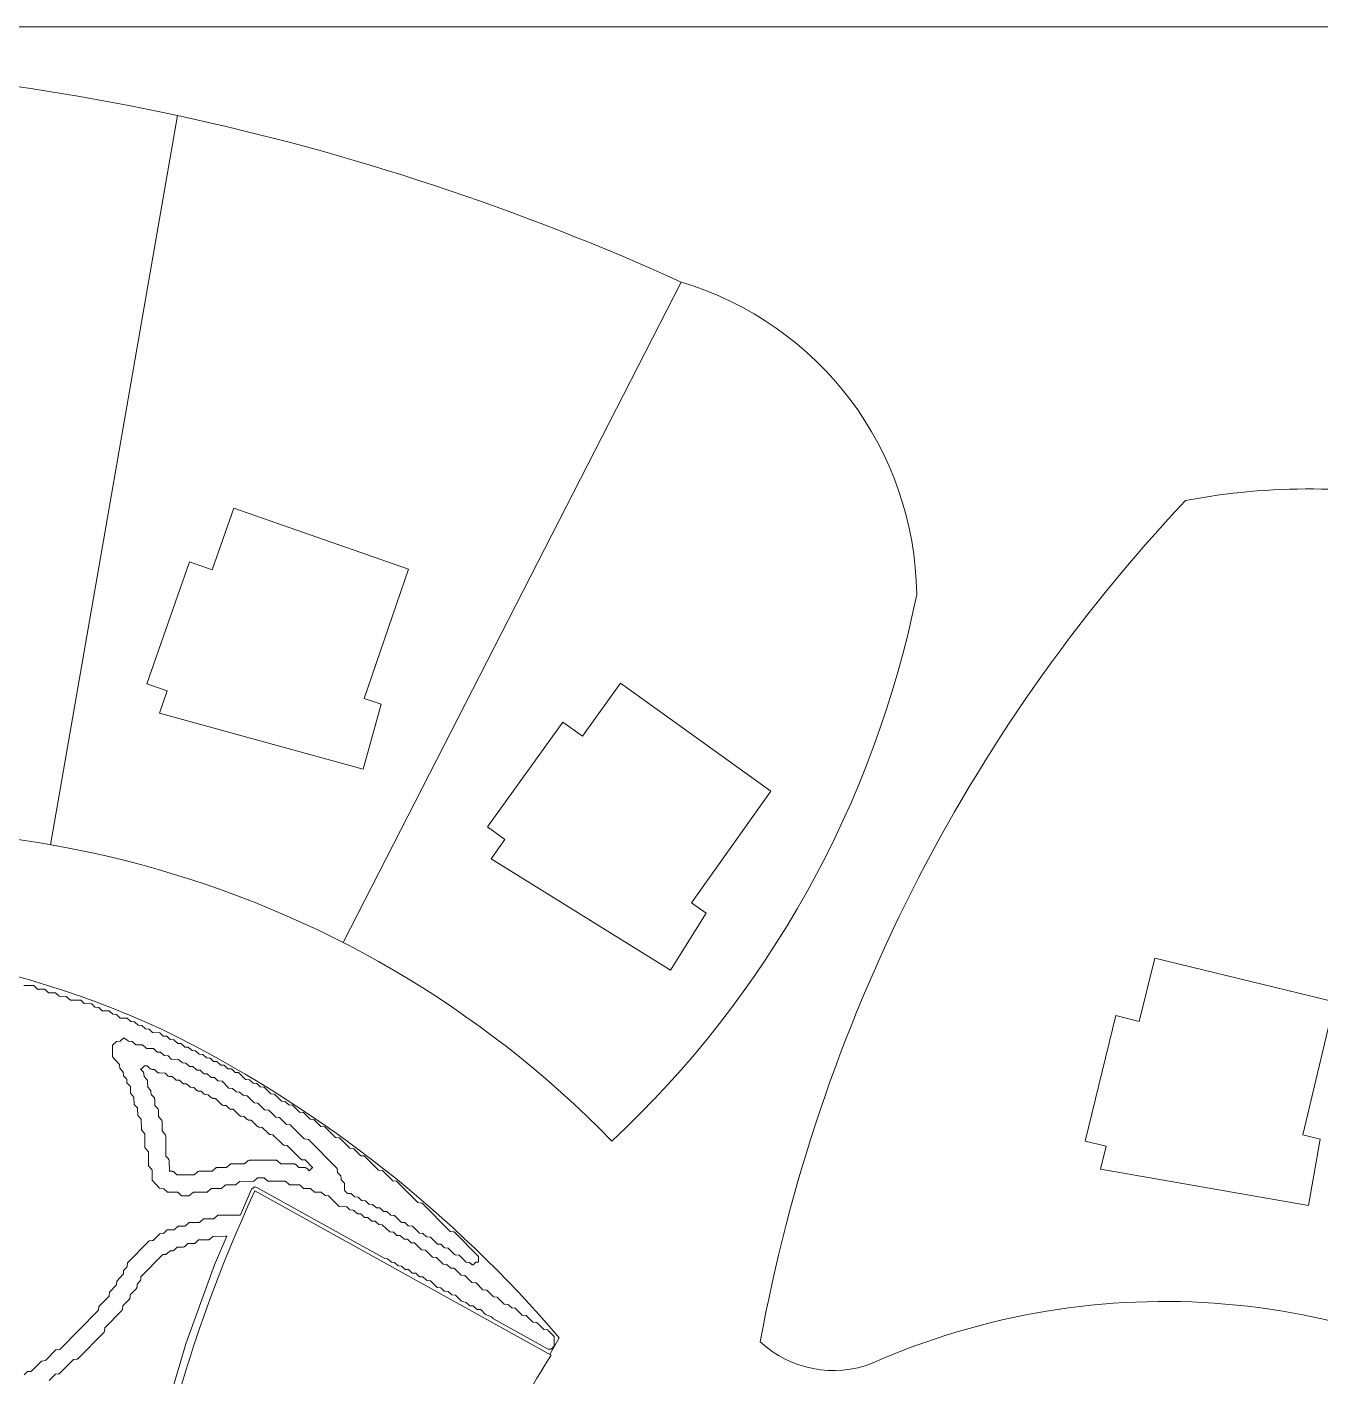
# Model space of a CAD drawing. Header units: inches. Extents: x 36 to 80.3, y 17.3 to 55.9.
# Drawn here: x 43.89 to 53.45, y 45.91 to 55.9 of the extents above; entities that cross this region are included whole.
import ezdxf

# ---------------------------------------------------------------- set-up
doc = ezdxf.new("R2010")
doc.units = ezdxf.units.IN
doc.layers.add('01_ORIGINAL_CAD', color=7, linetype='Continuous', lineweight=20)
doc.layers.add('02_APPROVED_PDF_OUTLINES', color=7, linetype='Continuous', lineweight=15)

msp = doc.modelspace()

# ---------------------------------------------------------------- linework, layer by layer
at = {"layer": '01_ORIGINAL_CAD'}
msp.add_line((36.2477, 55.9005), (71.4416, 55.9005), dxfattribs=at)
for points in [[(44.9996, 55.2455), (44.0596, 49.8505)], [(48.7261, 54.0134), (46.2247, 49.1263)]]:
    msp.add_lwpolyline(points, dxfattribs=at)
for points in [[(46.3813, 50.9329), (46.7085, 51.8894), (45.4154, 52.3404), (45.2565, 51.885), (45.0875, 51.9439), (44.7728, 51.0414), (44.9232, 50.989), (44.8656, 50.8238), (46.3737, 50.4089), (46.5059, 50.8894)], [(48.8038, 49.4216), (49.3887, 50.2461), (48.2765, 51.0453), (47.9951, 50.6536), (47.8497, 50.758), (47.292, 49.9818), (47.4214, 49.8888), (47.3193, 49.7468), (48.648, 48.9213), (48.9109, 49.3446)], [(53.3269, 47.7036), (53.561, 48.687), (52.2306, 49.0121), (52.1161, 48.5435), (51.9423, 48.586), (51.7154, 47.6575), (51.8701, 47.6197), (51.8286, 47.4498), (53.3696, 47.1813), (53.4551, 47.6723)]]:
    msp.add_lwpolyline(points, close=True, dxfattribs=at)
for points in [[(44.2832, 37.0838, 0.090917), (40.9305, 45.9685, -0.652582), (40.9305, 49.0108, -0.158741), (45.0035, 48.4251, -0.098355), (47.824, 46.2028), (47.7547, 46.078)], [(47.0869, 44.6297, -0.062406), (47.763, 46.0735), (45.5722, 47.2899, 0.058367), (44.8008, 44.9442, 0.058367)], [(50.1404, 46.0145, -0.546754), (57.6505, 41.0455, 0.171391), (58.1845, 40.3509, 0.171391)]]:
    msp.add_lwpolyline(points, format="xyb", dxfattribs=at)
for centre, radius, start, end in [((41.1392, 37.3172), 18.3391, 65.56223, 90.13436), ((48.0257, 51.6725), 2.4435, 0.71674, 73.34183), ((53.3727, 47.5347), 4.9478, 78.60042, 100.64987), ((61.4362, 43.9511), 12.3264, 136.74777, 169.61544), ((43.0343, 53.1962), 7.5832, 313.08154, 348.64374), ((42.751, 42.3398), 7.6238, 44.22889, 105.60472), ((49.8525, 46.7549), 0.7944, 227.09806, 291.24648)]:
    msp.add_arc(centre, radius, start, end, dxfattribs=at)
at = {"layer": '02_APPROVED_PDF_OUTLINES'}
for points in [[(43.8607, 48.8083), (43.9347, 48.808), (43.9353, 48.808), (43.9359, 48.8079), (43.9364, 48.8078), (43.9369, 48.8076), (43.9375, 48.8074), (43.938, 48.8071), (43.9384, 48.8068), (43.9388, 48.8064), (43.9642, 48.7823), (44.0145, 48.7813), (44.0151, 48.7812), (44.0156, 48.7811), (44.0162, 48.781), (44.0167, 48.7808), (44.0172, 48.7806), (44.0177, 48.7803), (44.0181, 48.78), (44.0185, 48.7796), (44.0439, 48.7556), (44.0942, 48.7545), (44.0948, 48.7544), (44.0953, 48.7544), (44.0958, 48.7542), (44.0964, 48.754), (44.0969, 48.7538), (44.0973, 48.7535), (44.0978, 48.7532), (44.0982, 48.7528), (44.1236, 48.7288), (44.1739, 48.7277), (44.1745, 48.7277), (44.1751, 48.7276), (44.1757, 48.7274), (44.1762, 48.7272), (44.1768, 48.7269), (44.1773, 48.7266), (44.1778, 48.7262), (44.206, 48.7012), (44.28, 48.7009), (44.2806, 48.7009), (44.2811, 48.7008), (44.2817, 48.7007), (44.2822, 48.7005), (44.2827, 48.7003), (44.2832, 48.7), (44.2837, 48.6997), (44.2841, 48.6993), (44.3095, 48.6752), (44.3598, 48.6742), (44.3604, 48.6741), (44.3609, 48.674), (44.3615, 48.6739), (44.362, 48.6737), (44.3625, 48.6734), (44.363, 48.6731), (44.3635, 48.6728), (44.3639, 48.6724), (44.3868, 48.6497), (44.4134, 48.6473), (44.4139, 48.6473), (44.4145, 48.6471), (44.415, 48.6469), (44.4155, 48.6467), (44.416, 48.6464), (44.4165, 48.6461), (44.4169, 48.6457), (44.4423, 48.6216), (44.4926, 48.6206), (44.4932, 48.6205), (44.4938, 48.6204), (44.4943, 48.6203), (44.4948, 48.6201), (44.4954, 48.6199), (44.4959, 48.6196), (44.4963, 48.6192), (44.4967, 48.6188), (44.5197, 48.5961), (44.5462, 48.5938), (44.5467, 48.5937), (44.5473, 48.5935), (44.5478, 48.5934), (44.5484, 48.5931), (44.5489, 48.5928), (44.5493, 48.5925), (44.5498, 48.5921), (44.5752, 48.5681), (44.6255, 48.567), (44.626, 48.567), (44.6266, 48.5669), (44.6271, 48.5667), (44.6277, 48.5665), (44.6282, 48.5663), (44.6287, 48.566), (44.6291, 48.5656), (44.6296, 48.5653), (44.6525, 48.5425), (44.679, 48.5402), (44.6796, 48.5401), (44.6801, 48.54), (44.6807, 48.5398), (44.6812, 48.5395), (44.6817, 48.5393), (44.6822, 48.5389), (44.6826, 48.5386), (44.708, 48.5144), (44.7319, 48.5134), (44.7325, 48.5133), (44.7331, 48.5132), (44.7337, 48.513), (44.7342, 48.5128), (44.7348, 48.5125), (44.7353, 48.5122), (44.7357, 48.5118), (44.7612, 48.4876), (44.785, 48.4866), (44.7856, 48.4865), (44.7862, 48.4864), (44.7868, 48.4862), (44.7874, 48.486), (44.7879, 48.4857), (44.7884, 48.4854), (44.7889, 48.485), (44.8143, 48.4609), (44.8646, 48.4598), (44.8651, 48.4598), (44.8657, 48.4597), (44.8662, 48.4596), (44.8667, 48.4594), (44.8672, 48.4591), (44.8677, 48.4589), (44.8681, 48.4585), (44.8686, 48.4582), (44.894, 48.4341), (44.9178, 48.433), (44.9184, 48.433), (44.9189, 48.4329), (44.9195, 48.4327), (44.92, 48.4325), (44.9205, 48.4323), (44.9209, 48.432), (44.9214, 48.4317), (44.9218, 48.4313), (44.9447, 48.4085), (44.9712, 48.4062), (44.9718, 48.4061), (44.9724, 48.406), (44.9729, 48.4058), (44.9734, 48.4056), (44.9739, 48.4053), (44.9744, 48.405), (44.9748, 48.4046), (45.0003, 48.3805), (45.0241, 48.3794), (45.0247, 48.3794), (45.0253, 48.3792), (45.0259, 48.3791), (45.0265, 48.3788), (45.027, 48.3785), (45.0275, 48.3782), (45.028, 48.3778), (45.0534, 48.3537), (45.0773, 48.3526), (45.0779, 48.3526), (45.0785, 48.3524), (45.079, 48.3523), (45.0796, 48.352), (45.0802, 48.3517), (45.0807, 48.3514), (45.0811, 48.351), (45.1066, 48.3269), (45.1304, 48.3258), (45.131, 48.3258), (45.1316, 48.3256), (45.1322, 48.3255), (45.1328, 48.3252), (45.1333, 48.3249), (45.1338, 48.3246), (45.1343, 48.3242), (45.1597, 48.3001), (45.1835, 48.299), (45.1841, 48.299), (45.1847, 48.2988), (45.1853, 48.2987), (45.1859, 48.2984), (45.1864, 48.2981), (45.1869, 48.2978), (45.1874, 48.2974), (45.2128, 48.2733), (45.2367, 48.2722), (45.2373, 48.2722), (45.2379, 48.272), (45.2385, 48.2719), (45.239, 48.2716), (45.2396, 48.2713), (45.2401, 48.271), (45.2405, 48.2706), (45.266, 48.2465), (45.2898, 48.2454), (45.2904, 48.2454), (45.291, 48.2452), (45.2916, 48.2451), (45.2922, 48.2448), (45.2927, 48.2445), (45.2932, 48.2442), (45.2937, 48.2438), (45.3191, 48.2197), (45.343, 48.2186), (45.3436, 48.2186), (45.3442, 48.2184), (45.3447, 48.2183), (45.3453, 48.218), (45.3458, 48.2177), (45.3464, 48.2174), (45.3468, 48.217), (45.3723, 48.1929), (45.3961, 48.1918), (45.3967, 48.1918), (45.3973, 48.1916), (45.3979, 48.1915), (45.3985, 48.1912), (45.399, 48.1909), (45.3995, 48.1906), (45.4, 48.1902), (45.4254, 48.1661), (45.4492, 48.165), (45.4498, 48.165), (45.4503, 48.1649), (45.4509, 48.1647), (45.4514, 48.1645), (45.4519, 48.1643), (45.4524, 48.164), (45.4528, 48.1636), (45.4532, 48.1633), (45.5027, 48.1137), (45.5292, 48.1114), (45.5298, 48.1113), (45.5304, 48.1112), (45.5309, 48.111), (45.5314, 48.1107), (45.5319, 48.1105), (45.5324, 48.1101), (45.5328, 48.1098), (45.5583, 48.0856), (45.5821, 48.0846), (45.5827, 48.0845), (45.5833, 48.0844), (45.5839, 48.0842), (45.5845, 48.084), (45.585, 48.0837), (45.5855, 48.0834), (45.586, 48.083), (45.6114, 48.0588), (45.6352, 48.0578), (45.6358, 48.0577), (45.6363, 48.0576), (45.6369, 48.0575), (45.6374, 48.0573), (45.6379, 48.057), (45.6384, 48.0567), (45.6388, 48.0564), (45.6392, 48.056), (45.6888, 48.0065), (45.7152, 48.0042), (45.7158, 48.0041), (45.7164, 48.0039), (45.717, 48.0037), (45.7175, 48.0035), (45.718, 48.0032), (45.7185, 48.0028), (45.719, 48.0024), (45.7685, 47.9529), (45.795, 47.9505), (45.7956, 47.9505), (45.7961, 47.9503), (45.7967, 47.9501), (45.7972, 47.9499), (45.7977, 47.9496), (45.7981, 47.9493), (45.7986, 47.9489), (45.824, 47.9248), (45.8479, 47.9238), (45.8484, 47.9237), (45.849, 47.9236), (45.8495, 47.9234), (45.85, 47.9232), (45.8505, 47.923), (45.851, 47.9227), (45.8514, 47.9224), (45.8518, 47.922), (45.9014, 47.8725), (45.9279, 47.8701), (45.9285, 47.87), (45.929, 47.8699), (45.9296, 47.8697), (45.9301, 47.8694), (45.9307, 47.8691), (45.9311, 47.8688), (45.9316, 47.8684), (45.9811, 47.8188), (46.0076, 47.8165), (46.0082, 47.8164), (46.0088, 47.8163), (46.0093, 47.8161), (46.0099, 47.8158), (46.0104, 47.8155), (46.0109, 47.8152), (46.0113, 47.8148), (46.0608, 47.7652), (46.0873, 47.7629), (46.0879, 47.7628), (46.0885, 47.7626), (46.0891, 47.7625), (46.0896, 47.7622), (46.0901, 47.7619), (46.0906, 47.7615), (46.091, 47.7611), (46.1672, 47.6848), (46.1937, 47.6824), (46.1943, 47.6823), (46.1948, 47.6822), (46.1954, 47.682), (46.1959, 47.6818), (46.1965, 47.6815), (46.1969, 47.6811), (46.1974, 47.6807), (46.2735, 47.6043), (46.3, 47.602), (46.3006, 47.6019), (46.3011, 47.6018), (46.3017, 47.6016), (46.3022, 47.6013), (46.3027, 47.601), (46.3032, 47.6007), (46.3037, 47.6003), (46.3557, 47.5494), (46.3795, 47.5484), (46.38, 47.5483), (46.3806, 47.5482), (46.3811, 47.5481), (46.3816, 47.5479), (46.3821, 47.5476), (46.3826, 47.5473), (46.383, 47.547), (46.3834, 47.5466), (46.4862, 47.4435), (46.5127, 47.4411), (46.5132, 47.441), (46.5138, 47.4409), (46.5144, 47.4407), (46.5149, 47.4404), (46.5154, 47.4401), (46.5159, 47.4398), (46.5164, 47.4394), (46.5925, 47.363), (46.619, 47.3607), (46.6196, 47.3606), (46.6202, 47.3604), (46.6207, 47.3602), (46.6213, 47.36), (46.6218, 47.3597), (46.6223, 47.3593), (46.6227, 47.3589), (46.7765, 47.2039), (46.8054, 47.1997), (46.806, 47.1996), (46.8065, 47.1995), (46.807, 47.1993), (46.8075, 47.199), (46.808, 47.1987), (46.8084, 47.1984), (46.8088, 47.198), (47.0158, 46.9893), (47.0447, 46.9852), (47.0453, 46.9851), (47.0458, 46.9849), (47.0463, 46.9847), (47.0468, 46.9845), (47.0473, 46.9842), (47.0477, 46.9839), (47.0481, 46.9835), (47.2256, 46.8046), (47.226, 46.8041), (47.2263, 46.8036), (47.2266, 46.8031), (47.2268, 46.8026), (47.227, 46.8021), (47.2272, 46.8015), (47.2273, 46.8009), (47.2273, 46.8003), (47.2274, 46.7678), (47.2273, 46.7672), (47.2272, 46.7666), (47.2271, 46.7661), (47.2269, 46.7655), (47.2266, 46.7649), (47.2263, 46.7644), (47.226, 46.764), (47.2255, 46.7635), (47.2251, 46.7631), (47.2246, 46.7628), (47.2241, 46.7625), (47.2235, 46.7622), (47.223, 46.762), (47.2224, 46.7619), (47.2218, 46.7618), (47.2066, 46.7608), (47.1874, 46.7429), (47.187, 46.7425), (47.1865, 46.7422), (47.1859, 46.7419), (47.1854, 46.7417), (47.1848, 46.7415), (47.1842, 46.7414), (47.1836, 46.7413), (47.183, 46.7413), (47.1824, 46.7414), (47.1818, 46.7415), (47.1813, 46.7416), (47.1807, 46.7419), (47.1802, 46.7422), (47.1797, 46.7425), (47.1792, 46.7429), (47.1601, 46.7607), (47.1362, 46.7618), (47.1356, 46.7618), (47.1351, 46.7619), (47.1346, 46.7621), (47.134, 46.7623), (47.1335, 46.7625), (47.1331, 46.7628), (47.1326, 46.7631), (47.1322, 46.7635), (47.0827, 46.8131), (47.0562, 46.8154), (47.0556, 46.8155), (47.055, 46.8156), (47.0545, 46.8158), (47.0539, 46.8161), (47.0534, 46.8164), (47.0529, 46.8167), (47.0525, 46.8171), (47.003, 46.8667), (46.9765, 46.869), (46.9759, 46.8691), (46.9753, 46.8692), (46.9748, 46.8694), (46.9743, 46.8697), (46.9738, 46.8699), (46.9733, 46.8703), (46.9729, 46.8706), (46.9474, 46.8948), (46.9236, 46.8958), (46.923, 46.8959), (46.9225, 46.896), (46.922, 46.8961), (46.9214, 46.8963), (46.9209, 46.8966), (46.9205, 46.8968), (46.92, 46.8972), (46.9196, 46.8976), (46.8701, 46.9471), (46.8436, 46.9494), (46.843, 46.9495), (46.8425, 46.9497), (46.8419, 46.9498), (46.8414, 46.9501), (46.8409, 46.9504), (46.8404, 46.9507), (46.84, 46.9511), (46.8145, 46.9752), (46.7907, 46.9762), (46.7902, 46.9763), (46.7896, 46.9764), (46.7891, 46.9765), (46.7886, 46.9767), (46.7881, 46.977), (46.7876, 46.9773), (46.7871, 46.9776), (46.7867, 46.978), (46.7372, 47.0275), (46.7107, 47.0299), (46.7101, 47.0299), (46.7096, 47.0301), (46.709, 47.0303), (46.7085, 47.0305), (46.708, 47.0308), (46.7075, 47.0311), (46.7071, 47.0315), (46.6817, 47.0556), (46.6578, 47.0566), (46.6573, 47.0567), (46.6567, 47.0568), (46.6562, 47.057), (46.6557, 47.0572), (46.6552, 47.0574), (46.6547, 47.0577), (46.6543, 47.058), (46.6539, 47.0584), (46.6043, 47.1079), (46.5778, 47.1103), (46.5773, 47.1104), (46.5767, 47.1105), (46.5762, 47.1107), (46.5756, 47.1109), (46.5751, 47.1112), (46.5747, 47.1115), (46.5742, 47.1119), (46.5488, 47.136), (46.525, 47.1371), (46.5244, 47.1371), (46.5238, 47.1372), (46.5232, 47.1374), (46.5226, 47.1377), (46.5221, 47.138), (46.5216, 47.1383), (46.5211, 47.1387), (46.4956, 47.1628), (46.4718, 47.1639), (46.4712, 47.1639), (46.4706, 47.164), (46.47, 47.1642), (46.4695, 47.1645), (46.4689, 47.1648), (46.4684, 47.1651), (46.468, 47.1655), (46.4425, 47.1896), (46.4187, 47.1907), (46.4181, 47.1907), (46.4175, 47.1908), (46.4169, 47.191), (46.4163, 47.1913), (46.4158, 47.1916), (46.4153, 47.1919), (46.4148, 47.1923), (46.3894, 47.2164), (46.3655, 47.2175), (46.3649, 47.2175), (46.3643, 47.2176), (46.3637, 47.2178), (46.3632, 47.2181), (46.3626, 47.2184), (46.3621, 47.2187), (46.3617, 47.2191), (46.3362, 47.2432), (46.3124, 47.2443), (46.3118, 47.2443), (46.3112, 47.2444), (46.3106, 47.2446), (46.31, 47.2449), (46.3095, 47.2452), (46.309, 47.2455), (46.3085, 47.2459), (46.2831, 47.27), (46.2593, 47.2711), (46.2587, 47.2711), (46.2582, 47.2712), (46.2576, 47.2714), (46.2571, 47.2716), (46.2566, 47.2718), (46.2561, 47.2721), (46.2557, 47.2725), (46.2553, 47.2728), (46.2374, 47.2908), (46.237, 47.2913), (46.2367, 47.2917), (46.2364, 47.2922), (46.2362, 47.2927), (46.236, 47.2933), (46.2358, 47.2938), (46.2357, 47.2944), (46.2357, 47.2949), (46.2345, 47.3459), (46.2106, 47.3715), (46.2102, 47.3719), (46.2099, 47.3724), (46.2096, 47.373), (46.2093, 47.3735), (46.2092, 47.3741), (46.209, 47.3747), (46.209, 47.3753), (46.2079, 47.3995), (46.1839, 47.4251), (46.1836, 47.4256), (46.1833, 47.426), (46.183, 47.4265), (46.1827, 47.427), (46.1826, 47.4276), (46.1824, 47.4281), (46.1824, 47.4287), (46.18, 47.4555), (45.9683, 47.6693), (45.9394, 47.6735), (45.9388, 47.6736), (45.9383, 47.6737), (45.9378, 47.6739), (45.9373, 47.6742), (45.9368, 47.6745), (45.9364, 47.6748), (45.936, 47.6752), (45.8333, 47.7784), (45.8068, 47.7807), (45.8062, 47.7808), (45.8056, 47.7809), (45.805, 47.7811), (45.8045, 47.7814), (45.804, 47.7817), (45.8035, 47.782), (45.8031, 47.7824), (45.7535, 47.832), (45.727, 47.8343), (45.7264, 47.8344), (45.7259, 47.8346), (45.7253, 47.8348), (45.7248, 47.835), (45.7242, 47.8353), (45.7238, 47.8357), (45.7233, 47.8361), (45.6738, 47.8856), (45.6473, 47.888), (45.6467, 47.888), (45.6461, 47.8882), (45.6456, 47.8884), (45.645, 47.8886), (45.6445, 47.8889), (45.644, 47.8893), (45.6436, 47.8897), (45.5941, 47.9392), (45.5676, 47.9416), (45.567, 47.9417), (45.5664, 47.9418), (45.5658, 47.942), (45.5653, 47.9422), (45.5648, 47.9425), (45.5643, 47.9429), (45.5639, 47.9433), (45.5143, 47.9928), (45.4878, 47.9952), (45.4873, 47.9953), (45.4867, 47.9954), (45.4862, 47.9956), (45.4856, 47.9958), (45.4851, 47.9961), (45.4847, 47.9964), (45.4842, 47.9968), (45.4588, 48.0209), (45.435, 48.022), (45.4344, 48.022), (45.4338, 48.0222), (45.4332, 48.0223), (45.4326, 48.0226), (45.4321, 48.0229), (45.4316, 48.0232), (45.4311, 48.0236), (45.4056, 48.0477), (45.3818, 48.0488), (45.3813, 48.0488), (45.3807, 48.0489), (45.3802, 48.0491), (45.3797, 48.0493), (45.3792, 48.0495), (45.3787, 48.0498), (45.3783, 48.0502), (45.3778, 48.0505), (45.3283, 48.1001), (45.3018, 48.1024), (45.3013, 48.1025), (45.3007, 48.1026), (45.3001, 48.1028), (45.2996, 48.103), (45.2991, 48.1033), (45.2987, 48.1037), (45.2982, 48.104), (45.2728, 48.1282), (45.2489, 48.1292), (45.2483, 48.1293), (45.2477, 48.1294), (45.2472, 48.1296), (45.2466, 48.1298), (45.2461, 48.1301), (45.2455, 48.1304), (45.2451, 48.1308), (45.2196, 48.155), (45.1958, 48.156), (45.1952, 48.1561), (45.1946, 48.1562), (45.194, 48.1564), (45.1934, 48.1566), (45.1929, 48.1569), (45.1924, 48.1572), (45.1919, 48.1576), (45.1665, 48.1818), (45.1427, 48.1828), (45.1421, 48.1829), (45.1415, 48.183), (45.1409, 48.1832), (45.1403, 48.1834), (45.1398, 48.1837), (45.1393, 48.184), (45.1388, 48.1844), (45.1134, 48.2086), (45.0895, 48.2096), (45.0889, 48.2097), (45.0883, 48.2098), (45.0877, 48.21), (45.0872, 48.2102), (45.0866, 48.2105), (45.0861, 48.2108), (45.0857, 48.2112), (45.0602, 48.2354), (45.0364, 48.2364), (45.0358, 48.2365), (45.0352, 48.2366), (45.0346, 48.2368), (45.034, 48.237), (45.0335, 48.2373), (45.033, 48.2376), (45.0325, 48.238), (45.0071, 48.2621), (44.9568, 48.2632), (44.9563, 48.2632), (44.9557, 48.2633), (44.9552, 48.2634), (44.9546, 48.2636), (44.9541, 48.2639), (44.9536, 48.2642), (44.9532, 48.2645), (44.9527, 48.2649), (44.9298, 48.2876), (44.9033, 48.29), (44.9027, 48.2901), (44.9022, 48.2902), (44.9016, 48.2904), (44.9011, 48.2906), (44.9006, 48.2909), (44.9001, 48.2912), (44.8997, 48.2916), (44.8742, 48.3157), (44.8504, 48.3168), (44.8498, 48.3168), (44.8492, 48.317), (44.8486, 48.3171), (44.8481, 48.3174), (44.8475, 48.3177), (44.847, 48.318), (44.8466, 48.3184), (44.8212, 48.3425), (44.7709, 48.3436), (44.7703, 48.3436), (44.7697, 48.3437), (44.7691, 48.3439), (44.7685, 48.3441), (44.768, 48.3444), (44.7675, 48.3447), (44.767, 48.3451), (44.7388, 48.3701), (44.6913, 48.3703), (44.6907, 48.3704), (44.6901, 48.3704), (44.6896, 48.3706), (44.689, 48.3708), (44.6885, 48.371), (44.688, 48.3713), (44.6875, 48.3717), (44.6871, 48.3721), (44.6642, 48.3948), (44.6376, 48.3972), (44.6371, 48.3972), (44.6366, 48.3974), (44.636, 48.3975), (44.6355, 48.3977), (44.6351, 48.398), (44.6346, 48.3983), (44.6027, 48.4219), (44.5766, 48.3986), (44.5761, 48.3982), (44.5755, 48.3979), (44.575, 48.3976), (44.5744, 48.3974), (44.5737, 48.3972), (44.5731, 48.3971), (44.5466, 48.3947), (44.5192, 48.367), (44.5173, 48.2801), (44.5686, 48.2249), (44.5689, 48.2245), (44.5693, 48.224), (44.5696, 48.2235), (44.5698, 48.2229), (44.57, 48.2223), (44.5701, 48.2217), (44.5702, 48.2211), (44.5712, 48.197), (44.5952, 48.1713), (44.5956, 48.1709), (44.5959, 48.1704), (44.5962, 48.1699), (44.5964, 48.1694), (44.5966, 48.1688), (44.5967, 48.1683), (44.5968, 48.1677), (44.5991, 48.1409), (44.6218, 48.1177), (44.6222, 48.1173), (44.6225, 48.1168), (44.6228, 48.1162), (44.6231, 48.1156), (44.6233, 48.115), (44.6234, 48.1144), (44.6234, 48.1138), (44.6245, 48.0896), (44.6485, 48.064), (44.6488, 48.0635), (44.6492, 48.0631), (44.6494, 48.0626), (44.6497, 48.0621), (44.6499, 48.0616), (44.65, 48.061), (44.6501, 48.0605), (44.6501, 48.0599), (44.6505, 48.0117), (44.6753, 47.9833), (44.6757, 47.9829), (44.676, 47.9824), (44.6763, 47.9818), (44.6765, 47.9813), (44.6767, 47.9807), (44.6768, 47.9801), (44.6768, 47.9795), (44.678, 47.9286), (44.7019, 47.903), (44.7023, 47.9025), (44.7026, 47.902), (44.7029, 47.9014), (44.7032, 47.9009), (44.7033, 47.9003), (44.7034, 47.8996), (44.7035, 47.899), (44.7047, 47.8481), (44.7286, 47.8225), (44.729, 47.822), (44.7293, 47.8215), (44.7296, 47.8209), (44.7299, 47.8203), (44.73, 47.8197), (44.7302, 47.8191), (44.7302, 47.8185), (44.7314, 47.7407), (44.7553, 47.7151), (44.7557, 47.7147), (44.756, 47.7142), (44.7563, 47.7138), (44.7565, 47.7133), (44.7567, 47.7127), (44.7568, 47.7122), (44.7569, 47.7116), (44.7569, 47.7111), (44.7574, 47.6092), (44.7823, 47.5808), (44.7826, 47.5803), (44.783, 47.5798), (44.7832, 47.5793), (44.7835, 47.5787), (44.7836, 47.5781), (44.7837, 47.5775), (44.7837, 47.5769), (44.7842, 47.475), (44.8091, 47.4466), (44.8094, 47.4461), (44.8098, 47.4456), (44.81, 47.4451), (44.8103, 47.4445), (44.8104, 47.4439), (44.8105, 47.4433), (44.8105, 47.4427), (44.811, 47.3678), (44.8652, 47.3098), (44.894, 47.3057), (44.8946, 47.3055), (44.8952, 47.3054), (44.8957, 47.3052), (44.8962, 47.3049), (44.8967, 47.3046), (44.8972, 47.3042), (44.9254, 47.2792), (44.9994, 47.279), (45, 47.2789), (45.0005, 47.2788), (45.0011, 47.2787), (45.0016, 47.2785), (45.0021, 47.2783), (45.0026, 47.278), (45.0031, 47.2777), (45.0035, 47.2773), (45.0289, 47.2533), (45.0832, 47.2522), (45.1143, 47.2777), (45.1148, 47.278), (45.1153, 47.2783), (45.1158, 47.2786), (45.1164, 47.2788), (45.1169, 47.2789), (45.1175, 47.279), (45.1181, 47.279), (45.2187, 47.2794), (45.2468, 47.3045), (45.2473, 47.3049), (45.2478, 47.3052), (45.2483, 47.3055), (45.2489, 47.3057), (45.2495, 47.3059), (45.2501, 47.306), (45.2507, 47.306), (45.3248, 47.3063), (45.3529, 47.3314), (45.3534, 47.3318), (45.3539, 47.3321), (45.3545, 47.3324), (45.355, 47.3326), (45.3556, 47.3328), (45.3563, 47.3329), (45.3569, 47.3329), (45.4309, 47.3332), (45.459, 47.3583), (45.4595, 47.3587), (45.46, 47.359), (45.4606, 47.3593), (45.4612, 47.3595), (45.4618, 47.3597), (45.4624, 47.3598), (45.463, 47.3598), (45.5636, 47.3602), (45.5917, 47.3852), (45.5922, 47.3856), (45.5927, 47.386), (45.5933, 47.3863), (45.5939, 47.3865), (45.5945, 47.3866), (45.5951, 47.3867), (45.5957, 47.3868), (45.6363, 47.3868), (45.6369, 47.3868), (45.6375, 47.3867), (45.6381, 47.3865), (45.6387, 47.3863), (45.6392, 47.386), (45.6398, 47.3857), (45.6402, 47.3853), (45.6685, 47.3603), (45.7956, 47.3601), (45.7962, 47.36), (45.7968, 47.3599), (45.7974, 47.3598), (45.798, 47.3596), (45.7986, 47.3593), (45.7991, 47.359), (45.7996, 47.3586), (45.8278, 47.3335), (45.9018, 47.3333), (45.9024, 47.3333), (45.903, 47.3332), (45.9035, 47.3331), (45.904, 47.3329), (45.9046, 47.3327), (45.905, 47.3324), (45.9055, 47.332), (45.9059, 47.3317), (45.9313, 47.3076), (45.9816, 47.3065), (45.9822, 47.3065), (45.9828, 47.3064), (45.9834, 47.3062), (45.984, 47.306), (45.9845, 47.3057), (45.985, 47.3054), (45.9855, 47.305), (46.0137, 47.28), (46.0612, 47.2798), (46.0618, 47.2797), (46.0623, 47.2796), (46.0629, 47.2795), (46.0634, 47.2793), (46.0639, 47.2791), (46.0644, 47.2788), (46.0649, 47.2785), (46.0653, 47.2781), (46.0908, 47.254), (46.1146, 47.2529), (46.1151, 47.2529), (46.1157, 47.2528), (46.1162, 47.2526), (46.1167, 47.2524), (46.1172, 47.2522), (46.1177, 47.2519), (46.1182, 47.2516), (46.1186, 47.2512), (46.1946, 47.1749), (46.2475, 47.1725), (46.2481, 47.1725), (46.2487, 47.1723), (46.2493, 47.1721), (46.2499, 47.1719), (46.2504, 47.1716), (46.2509, 47.1712), (46.2514, 47.1708), (46.2743, 47.1481), (46.3009, 47.1457), (46.3014, 47.1456), (46.302, 47.1455), (46.3025, 47.1453), (46.3031, 47.1451), (46.3036, 47.1448), (46.304, 47.1445), (46.3045, 47.1441), (46.3299, 47.12), (46.3537, 47.1189), (46.3543, 47.1189), (46.3549, 47.1188), (46.3555, 47.1186), (46.3561, 47.1183), (46.3566, 47.118), (46.3571, 47.1177), (46.3576, 47.1173), (46.383, 47.0932), (46.4069, 47.0921), (46.4075, 47.0921), (46.4081, 47.092), (46.4087, 47.0918), (46.4092, 47.0915), (46.4098, 47.0912), (46.4103, 47.0909), (46.4107, 47.0905), (46.4362, 47.0664), (46.46, 47.0653), (46.4606, 47.0653), (46.4612, 47.0652), (46.4618, 47.065), (46.4624, 47.0647), (46.4629, 47.0644), (46.4634, 47.0641), (46.4639, 47.0637), (46.4893, 47.0396), (46.5132, 47.0385), (46.5138, 47.0385), (46.5144, 47.0383), (46.515, 47.0382), (46.5156, 47.0379), (46.5161, 47.0376), (46.5166, 47.0372), (46.5171, 47.0368), (46.5691, 46.9859), (46.5929, 46.9849), (46.5935, 46.9848), (46.5941, 46.9847), (46.5947, 46.9845), (46.5952, 46.9843), (46.5958, 46.984), (46.5963, 46.9837), (46.5968, 46.9833), (46.6222, 46.9591), (46.646, 46.9581), (46.6466, 46.958), (46.6472, 46.9579), (46.6478, 46.9577), (46.6484, 46.9575), (46.6489, 46.9572), (46.6494, 46.9569), (46.6499, 46.9565), (46.6753, 46.9323), (46.6992, 46.9313), (46.6998, 46.9312), (46.7004, 46.9311), (46.701, 46.9309), (46.7015, 46.9307), (46.7021, 46.9304), (46.7026, 46.9301), (46.703, 46.9297), (46.7285, 46.9055), (46.7523, 46.9045), (46.7529, 46.9045), (46.7534, 46.9044), (46.7539, 46.9042), (46.7545, 46.904), (46.755, 46.9038), (46.7554, 46.9035), (46.7559, 46.9031), (46.7563, 46.9028), (46.8058, 46.8532), (46.8323, 46.8509), (46.8329, 46.8508), (46.8335, 46.8506), (46.834, 46.8504), (46.8346, 46.8502), (46.8351, 46.8499), (46.8356, 46.8495), (46.836, 46.8491), (46.8855, 46.7996), (46.912, 46.7972), (46.9126, 46.7972), (46.9132, 46.797), (46.9138, 46.7968), (46.9143, 46.7966), (46.9148, 46.7963), (46.9153, 46.7959), (46.9158, 46.7955), (46.9653, 46.746), (46.9918, 46.7436), (46.9923, 46.7436), (46.9929, 46.7434), (46.9934, 46.7432), (46.994, 46.743), (46.9945, 46.7427), (46.9949, 46.7424), (46.9954, 46.742), (47.0208, 46.7179), (47.0446, 46.7168), (47.0452, 46.7168), (47.0458, 46.7167), (47.0463, 46.7165), (47.0468, 46.7163), (47.0473, 46.7161), (47.0478, 46.7158), (47.0482, 46.7155), (47.0486, 46.7151), (47.0982, 46.6656), (47.1247, 46.6632), (47.1252, 46.6631), (47.1258, 46.663), (47.1264, 46.6628), (47.1269, 46.6625), (47.1274, 46.6622), (47.1279, 46.6619), (47.1284, 46.6615), (47.1779, 46.6119), (47.2044, 46.6096), (47.205, 46.6095), (47.2056, 46.6094), (47.2061, 46.6092), (47.2067, 46.6089), (47.2072, 46.6086), (47.2077, 46.6083), (47.2081, 46.6079), (47.2576, 46.5583), (47.2841, 46.556), (47.2847, 46.5559), (47.2853, 46.5557), (47.2859, 46.5555), (47.2864, 46.5553), (47.2869, 46.555), (47.2874, 46.5546), (47.2878, 46.5542), (47.3374, 46.5047), (47.3639, 46.5023), (47.3644, 46.5023), (47.365, 46.5021), (47.3656, 46.5019), (47.3661, 46.5017), (47.3666, 46.5014), (47.3671, 46.501), (47.3676, 46.5006), (47.4171, 46.4511), (47.4436, 46.4487), (47.4442, 46.4486), (47.4447, 46.4485), (47.4453, 46.4483), (47.4458, 46.4481), (47.4463, 46.4478), (47.4468, 46.4475), (47.4472, 46.4471), (47.4726, 46.423), (47.4965, 46.4219), (47.497, 46.4219), (47.4976, 46.4218), (47.4981, 46.4216), (47.4986, 46.4214), (47.4991, 46.4212), (47.4996, 46.4209), (47.5, 46.4206), (47.5004, 46.4202), (47.55, 46.3707), (47.5765, 46.3683), (47.5771, 46.3682), (47.5776, 46.3681), (47.5782, 46.3679), (47.5787, 46.3676), (47.5793, 46.3673), (47.5797, 46.367), (47.5802, 46.3666), (47.6297, 46.317), (47.6562, 46.3147), (47.6568, 46.3146), (47.6574, 46.3145), (47.6579, 46.3143), (47.6585, 46.314), (47.659, 46.3137), (47.6595, 46.3134), (47.6599, 46.313), (47.7094, 46.2634), (47.7359, 46.2611), (47.7365, 46.261), (47.7371, 46.2608), (47.7377, 46.2606), (47.7382, 46.2604), (47.7387, 46.2601), (47.7392, 46.2597), (47.7397, 46.2593), (47.7841, 46.2145), (47.7845, 46.2141), (47.7849, 46.2136), (47.7852, 46.2131), (47.7854, 46.2126), (47.7856, 46.212), (47.7857, 46.2114), (47.7858, 46.2109), (47.7859, 46.2103), (47.786, 46.1421), (47.786, 46.1415), (47.7859, 46.1409), (47.7857, 46.1404), (47.7855, 46.1398), (47.7853, 46.1393), (47.785, 46.1388), (47.7846, 46.1383), (47.7843, 46.1379), (47.7665, 46.1199), (47.7661, 46.1195), (47.7656, 46.1191), (47.7651, 46.1188), (47.7645, 46.1185), (47.764, 46.1183), (47.7634, 46.1182), (47.7628, 46.1181), (47.7622, 46.1181), (47.7439, 46.1181), (47.7433, 46.1181), (47.7427, 46.1182), (47.7421, 46.1183), (47.7416, 46.1185), (47.741, 46.1188), (47.3368, 46.3433), (47.3363, 46.3436), (47.3359, 46.3439), (47.3355, 46.3442), (47.3218, 46.3576), (47.2783, 46.3758), (47.2777, 46.376), (47.2772, 46.3763), (47.2768, 46.3767), (47.2763, 46.3771), (47.2427, 46.4106), (47.2162, 46.4129), (47.2157, 46.413), (47.2151, 46.4131), (47.2146, 46.4133), (47.214, 46.4136), (47.2135, 46.4138), (47.2131, 46.4142), (47.2126, 46.4145), (47.1872, 46.4387), (47.1644, 46.4397), (47.1638, 46.4398), (47.1632, 46.4399), (47.1626, 46.4401), (47.162, 46.4403), (47.1615, 46.4406), (47.161, 46.441), (47.1605, 46.4414), (47.1361, 46.4646), (47.1017, 46.474), (47.1011, 46.4742), (47.1005, 46.4745), (47.1, 46.4748), (47.0995, 46.4751), (47.099, 46.4756), (47.0567, 46.5178), (47.0302, 46.5201), (47.0296, 46.5202), (47.0291, 46.5204), (47.0285, 46.5205), (47.028, 46.5208), (47.0275, 46.5211), (47.0271, 46.5214), (47.0266, 46.5218), (47.0012, 46.5459), (46.9773, 46.5469), (46.9767, 46.547), (46.9761, 46.5471), (46.9755, 46.5473), (46.975, 46.5475), (46.9744, 46.5478), (46.9739, 46.5482), (46.9735, 46.5486), (46.948, 46.5727), (46.9242, 46.5737), (46.9236, 46.5738), (46.9231, 46.5739), (46.9226, 46.574), (46.922, 46.5742), (46.9215, 46.5745), (46.9211, 46.5748), (46.9206, 46.5751), (46.9202, 46.5755), (46.8707, 46.625), (46.8442, 46.6274), (46.8436, 46.6274), (46.8431, 46.6276), (46.8425, 46.6278), (46.842, 46.628), (46.8415, 46.6283), (46.841, 46.6286), (46.8406, 46.629), (46.8152, 46.6531), (46.7913, 46.6541), (46.7907, 46.6542), (46.7901, 46.6543), (46.7895, 46.6545), (46.789, 46.6547), (46.7884, 46.655), (46.7879, 46.6554), (46.7875, 46.6558), (46.762, 46.6799), (46.7382, 46.6809), (46.7376, 46.681), (46.737, 46.6811), (46.7364, 46.6813), (46.7358, 46.6815), (46.7353, 46.6818), (46.7348, 46.6822), (46.7343, 46.6826), (46.7089, 46.7067), (46.685, 46.7077), (46.6844, 46.7078), (46.6838, 46.7079), (46.6833, 46.7081), (46.6827, 46.7083), (46.6822, 46.7086), (46.6816, 46.709), (46.6812, 46.7094), (46.6557, 46.7335), (46.6334, 46.7346), (46.6328, 46.7346), (46.6322, 46.7347), (46.6316, 46.7349), (46.631, 46.7351), (46.6305, 46.7354), (46.63, 46.7358), (46.6295, 46.7362), (46.605, 46.7591), (46.5847, 46.7614), (46.5841, 46.7615), (46.5836, 46.7616), (46.5831, 46.7618), (46.5826, 46.762), (46.5821, 46.7623), (46.5817, 46.7626), (46.5521, 46.7859), (46.5362, 46.7882), (46.5357, 46.7883), (46.5352, 46.7885), (46.5347, 46.7887), (46.5342, 46.7889), (45.5871, 47.3148), (45.5705, 47.3184), (45.5463, 47.3027), (45.4648, 47.1131), (45.4645, 47.1125), (45.4642, 47.112), (45.4639, 47.1116), (45.4635, 47.1111), (45.4631, 47.1108), (45.4626, 47.1104), (45.4621, 47.1101), (45.4616, 47.1099), (45.461, 47.1097), (45.4605, 47.1095), (45.4599, 47.1095), (45.4593, 47.1094), (45.2973, 47.109), (45.2692, 47.084), (45.2687, 47.0836), (45.2682, 47.0832), (45.2677, 47.083), (45.2671, 47.0827), (45.2665, 47.0826), (45.2659, 47.0825), (45.2652, 47.0824), (45.1912, 47.0821), (45.1631, 47.057), (45.1626, 47.0567), (45.1621, 47.0563), (45.1615, 47.056), (45.161, 47.0558), (45.1604, 47.0557), (45.1597, 47.0556), (45.1591, 47.0555), (45.0851, 47.0552), (45.057, 47.0301), (45.0565, 47.0297), (45.056, 47.0294), (45.0554, 47.0291), (45.0549, 47.0289), (45.0543, 47.0287), (45.0537, 47.0286), (45.0531, 47.0286), (45.0028, 47.0275), (44.9775, 47.0034), (44.9771, 47.003), (44.9767, 47.0027), (44.9762, 47.0024), (44.9757, 47.0022), (44.9752, 47.002), (44.9746, 47.0018), (44.9741, 47.0017), (44.9735, 47.0017), (44.9232, 47.0006), (44.8979, 46.9765), (44.8975, 46.9761), (44.897, 46.9757), (44.8965, 46.9755), (44.896, 46.9752), (44.8955, 46.975), (44.8949, 46.9749), (44.8943, 46.9748), (44.8679, 46.9724), (44.8185, 46.9228), (44.8181, 46.9224), (44.8176, 46.9221), (44.8171, 46.9218), (44.8166, 46.9215), (44.816, 46.9213), (44.8154, 46.9212), (44.8148, 46.9211), (44.7883, 46.9187), (44.6283, 46.7565), (44.6261, 46.7297), (44.626, 46.7291), (44.6259, 46.7286), (44.6257, 46.728), (44.6255, 46.7275), (44.6252, 46.727), (44.6249, 46.7265), (44.6245, 46.7261), (44.6006, 46.7004), (44.5996, 46.6762), (44.5996, 46.6756), (44.5995, 46.675), (44.5993, 46.6744), (44.599, 46.6738), (44.5987, 46.6733), (44.5984, 46.6728), (44.5979, 46.6723), (44.549, 46.6222), (44.5467, 46.5954), (44.5466, 46.5948), (44.5465, 46.5943), (44.5463, 46.5937), (44.5461, 46.5932), (44.5458, 46.5927), (44.5454, 46.5922), (44.545, 46.5918), (44.4948, 46.5392), (44.4938, 46.5151), (44.4937, 46.5145), (44.4936, 46.5139), (44.4934, 46.5133), (44.4931, 46.5127), (44.4928, 46.5121), (44.4925, 46.5116), (44.4921, 46.5112), (44.4166, 46.4342), (44.4143, 46.4074), (44.4142, 46.4069), (44.4141, 46.4063), (44.4139, 46.4057), (44.4137, 46.4052), (44.4134, 46.4047), (44.413, 46.4042), (44.4126, 46.4037), (44.1299, 46.1171), (44.1295, 46.1167), (44.129, 46.1164), (44.1285, 46.1161), (44.1279, 46.1158), (44.1274, 46.1156), (44.1268, 46.1155), (44.1262, 46.1154), (44.0997, 46.113), (44.0239, 46.0365), (44.0235, 46.0361), (44.023, 46.0358), (44.0226, 46.0355), (44.0221, 46.0353), (44.0216, 46.0351), (44.021, 46.0349), (44.0205, 46.0348), (43.9915, 46.0306), (43.9179, 45.9559), (43.9175, 45.9555), (43.917, 45.9552), (43.9165, 45.9549), (43.916, 45.9547), (43.9155, 45.9545), (43.915, 45.9543), (43.9144, 45.9542), (43.9139, 45.9541), (43.8901, 45.9531), (43.8647, 45.9289)], [(44.0494, 45.8867), (44.0965, 45.933), (44.1163, 45.9348), (44.1197, 45.9354), (44.1231, 45.9364), (44.1263, 45.9379), (44.1292, 45.9398), (44.1318, 45.9421), (44.2298, 46.041), (44.2524, 46.0443), (44.2556, 46.045), (44.2586, 46.0461), (44.2615, 46.0475), (44.2642, 46.0493), (44.2666, 46.0515), (44.4521, 46.2395), (44.4542, 46.2419), (44.456, 46.2446), (44.4574, 46.2475), (44.4584, 46.2505), (44.4591, 46.2537), (44.4622, 46.2767), (44.5845, 46.4007), (44.5866, 46.4031), (44.5884, 46.4058), (44.5898, 46.4086), (44.5908, 46.4117), (44.5915, 46.4148), (44.5947, 46.438), (44.6409, 46.4863), (44.6429, 46.4886), (44.6445, 46.4911), (44.6459, 46.4938), (44.6469, 46.4967), (44.6475, 46.4996), (44.6478, 46.5026), (44.6485, 46.5194), (44.6923, 46.5641), (44.6945, 46.5667), (44.6964, 46.5697), (44.6978, 46.5728), (44.6988, 46.5761), (44.6993, 46.5795), (44.701, 46.5999), (44.7205, 46.6209), (44.7228, 46.6236), (44.7246, 46.6267), (44.7259, 46.6299), (44.7268, 46.6334), (44.7272, 46.6369), (44.7279, 46.6536), (44.8909, 46.8189), (44.9072, 46.8196), (44.9108, 46.8201), (44.9142, 46.821), (44.9175, 46.8224), (44.9206, 46.8242), (44.9233, 46.8265), (44.9435, 46.8458), (44.9602, 46.8465), (44.9638, 46.8469), (44.9673, 46.8478), (44.9705, 46.8493), (44.9736, 46.8511), (44.9764, 46.8534), (44.9962, 46.8723), (45.036, 46.8725), (45.039, 46.8727), (45.042, 46.8733), (45.0448, 46.8742), (45.0476, 46.8754), (45.0501, 46.877), (45.0525, 46.8789), (45.0754, 46.8993), (45.1189, 46.9003), (45.1219, 46.9006), (45.1249, 46.9012), (45.1278, 46.9022), (45.1306, 46.9035), (45.1332, 46.9052), (45.1355, 46.9072), (45.1553, 46.926), (45.2217, 46.9263), (45.2247, 46.9265), (45.2277, 46.9271), (45.2305, 46.928), (45.2333, 46.9292), (45.2358, 46.9308), (45.2382, 46.9327), (45.2609, 46.9529), (45.3543, 46.9533), (45.3573, 46.9535), (45.3603, 46.954), (45.3632, 46.9549), (45.3633, 46.955), (45.2723, 46.7429), (45.2718, 46.7415), (45.061, 46.158), (45.0605, 46.1567), (44.8845, 45.5639)]]:
    msp.add_lwpolyline(points, dxfattribs=at)
msp.add_lwpolyline([(44.7254, 48.1903), (44.7267, 48.1906), (44.7298, 48.1916), (44.7327, 48.193), (44.7355, 48.1949), (44.7379, 48.197), (44.755, 48.214), (44.7753, 48.214), (44.7951, 48.1952), (44.7978, 48.193), (44.8009, 48.1911), (44.8042, 48.1897), (44.8076, 48.1888), (44.8112, 48.1884), (44.8279, 48.1877), (44.8482, 48.1684), (44.8506, 48.1665), (44.8532, 48.1648), (44.8559, 48.1635), (44.8588, 48.1625), (44.8618, 48.1618), (44.8649, 48.1616), (44.9075, 48.1607), (44.9249, 48.1434), (44.9275, 48.1412), (44.9304, 48.1393), (44.9336, 48.1378), (44.9369, 48.1368), (44.9403, 48.1363), (44.9603, 48.1345), (44.9811, 48.1149), (44.9838, 48.1126), (44.9869, 48.1107), (44.9902, 48.1093), (44.9936, 48.1084), (44.9972, 48.108), (45.0139, 48.1073), (45.0342, 48.0881), (45.037, 48.0858), (45.04, 48.0839), (45.0433, 48.0825), (45.0468, 48.0816), (45.0503, 48.0812), (45.0667, 48.0805), (45.0843, 48.063), (45.0869, 48.0608), (45.0898, 48.0589), (45.093, 48.0574), (45.0963, 48.0564), (45.0997, 48.0559), (45.1197, 48.0541), (45.1405, 48.0345), (45.1432, 48.0322), (45.1463, 48.0303), (45.1496, 48.0289), (45.153, 48.028), (45.1566, 48.0276), (45.173, 48.0269), (45.1906, 48.0094), (45.1932, 48.0072), (45.1961, 48.0053), (45.1993, 48.0038), (45.2026, 48.0028), (45.206, 48.0023), (45.226, 48.0005), (45.2468, 47.9809), (45.2495, 47.9786), (45.2526, 47.9767), (45.2559, 47.9753), (45.2593, 47.9744), (45.2629, 47.974), (45.2792, 47.9733), (45.3234, 47.9291), (45.326, 47.9268), (45.3289, 47.9249), (45.3321, 47.9234), (45.3354, 47.9224), (45.3389, 47.9219), (45.3589, 47.9201), (45.3796, 47.9004), (45.3824, 47.8982), (45.3854, 47.8963), (45.3887, 47.8949), (45.3922, 47.894), (45.3957, 47.8936), (45.4121, 47.8929), (45.4563, 47.8487), (45.4589, 47.8464), (45.4618, 47.8445), (45.465, 47.843), (45.4683, 47.842), (45.4717, 47.8415), (45.4917, 47.8397), (45.5125, 47.82), (45.5153, 47.8177), (45.5183, 47.8159), (45.5216, 47.8145), (45.5251, 47.8136), (45.5286, 47.8132), (45.545, 47.8125), (45.5891, 47.7683), (45.5918, 47.766), (45.5947, 47.7641), (45.5979, 47.7626), (45.6012, 47.7616), (45.6046, 47.761), (45.6244, 47.7593), (45.6717, 47.713), (45.674, 47.711), (45.6765, 47.7094), (45.6792, 47.708), (45.6821, 47.7069), (45.6851, 47.7063), (45.6881, 47.7059), (45.7044, 47.7052), (45.7752, 47.6342), (45.7778, 47.6319), (45.7807, 47.63), (45.7839, 47.6285), (45.7872, 47.6275), (45.7907, 47.627), (45.8103, 47.6252), (45.9081, 47.527), (45.9107, 47.5247), (45.9137, 47.5228), (45.9168, 47.5213), (45.9202, 47.5203), (45.9236, 47.5197), (45.9432, 47.518), (46.0003, 47.4604), (45.9998, 47.4603), (45.9967, 47.4589), (45.9937, 47.4571), (45.991, 47.4549), (45.9743, 47.4389), (45.9574, 47.4549), (45.9551, 47.4568), (45.9525, 47.4585), (45.9497, 47.4598), (45.9468, 47.4608), (45.9438, 47.4615), (45.9407, 47.4617), (45.8978, 47.4626), (45.8777, 47.4816), (45.8753, 47.4836), (45.8727, 47.4853), (45.8699, 47.4867), (45.8669, 47.4877), (45.8639, 47.4883), (45.8608, 47.4885), (45.7644, 47.4895), (45.7415, 47.5098), (45.7391, 47.5117), (45.7366, 47.5132), (45.7338, 47.5145), (45.7309, 47.5154), (45.728, 47.5159), (45.7249, 47.5161), (45.5362, 47.5162), (45.5328, 47.516), (45.5294, 47.5153), (45.5262, 47.5142), (45.5231, 47.5126), (45.5203, 47.5106), (45.4944, 47.4893), (45.4005, 47.489), (45.3974, 47.4888), (45.3945, 47.4883), (45.3916, 47.4874), (45.3889, 47.4861), (45.3863, 47.4845), (45.3839, 47.4827), (45.3612, 47.4624), (45.2943, 47.4621), (45.2913, 47.4619), (45.2883, 47.4613), (45.2855, 47.4604), (45.2827, 47.4592), (45.2802, 47.4576), (45.2778, 47.4558), (45.255, 47.4355), (45.1617, 47.4351), (45.1586, 47.435), (45.1557, 47.4344), (45.1528, 47.4335), (45.1501, 47.4322), (45.1475, 47.4307), (45.1451, 47.4288), (45.1224, 47.4086), (44.9952, 47.4085), (44.9753, 47.4273), (44.9726, 47.4295), (44.9695, 47.4314), (44.9662, 47.4328), (44.9628, 47.4337), (44.9592, 47.4341), (44.9429, 47.4348), (44.939, 47.4387), (44.9379, 47.5087), (44.9377, 47.5118), (44.9371, 47.5148), (44.9361, 47.5177), (44.9348, 47.5204), (44.9331, 47.523), (44.9312, 47.5254), (44.9124, 47.5455), (44.9119, 47.6935), (44.9116, 47.6971), (44.9108, 47.7005), (44.9096, 47.7039), (44.9078, 47.707), (44.9057, 47.7099), (44.8855, 47.7329), (44.8851, 47.8009), (44.8848, 47.8044), (44.8841, 47.8079), (44.8828, 47.8112), (44.8811, 47.8144), (44.8789, 47.8172), (44.8586, 47.8405), (44.8576, 47.8846), (44.8573, 47.8876), (44.8567, 47.8906), (44.8557, 47.8935), (44.8544, 47.8962), (44.8528, 47.8988), (44.8509, 47.9011), (44.8319, 47.9214), (44.8309, 47.9651), (44.8306, 47.9681), (44.83, 47.9711), (44.829, 47.974), (44.8277, 47.9767), (44.8261, 47.9793), (44.8242, 47.9816), (44.8046, 48.0026), (44.8028, 48.023), (44.8022, 48.0263), (44.8012, 48.0296), (44.7998, 48.0327), (44.798, 48.0356), (44.7958, 48.0382), (44.7785, 48.0559), (44.7775, 48.0993), (44.7773, 48.1023), (44.7767, 48.1053), (44.7757, 48.1081), (44.7744, 48.1109), (44.7727, 48.1134), (44.7708, 48.1158), (44.7512, 48.1367), (44.7494, 48.1571), (44.7489, 48.1605), (44.7479, 48.1638), (44.7465, 48.1669), (44.7446, 48.1698), (44.7424, 48.1724), (44.7254, 48.1898)], close=True, dxfattribs=at)

doc.saveas('drawing.dxf')
